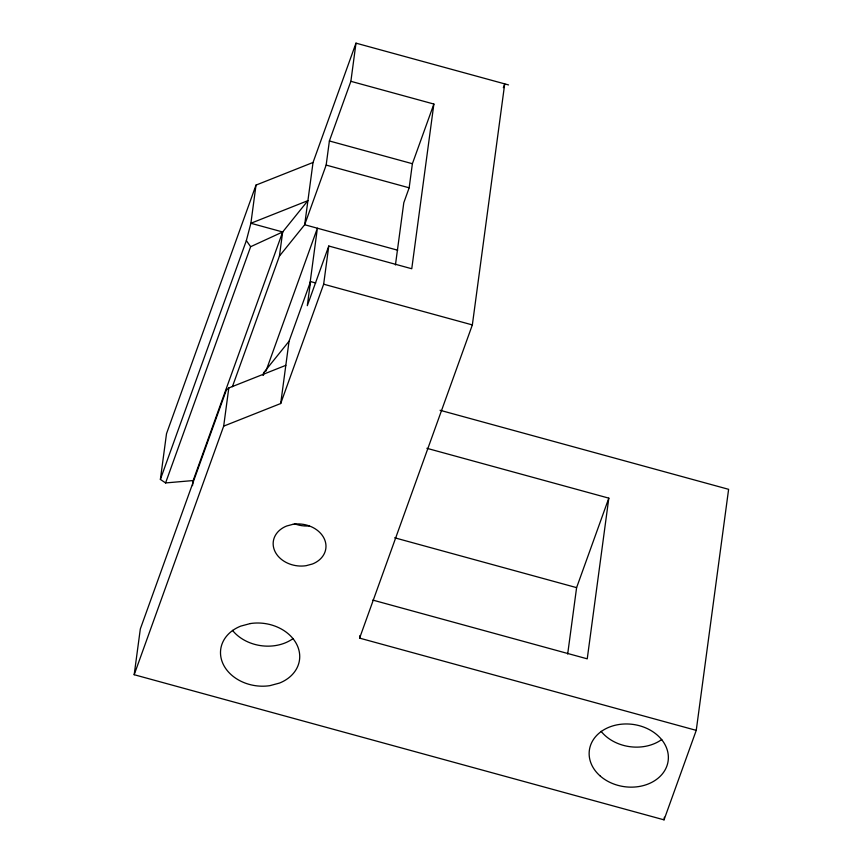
<?xml version="1.0" encoding="UTF-8"?>
<svg xmlns="http://www.w3.org/2000/svg" width="863" height="863" viewBox="0 0 863 863"><rect width="100%" height="100%" fill="white"/><g stroke="black" fill="none" stroke-linecap="round" stroke-linejoin="round"><path stroke-width="1.29" d="M440.044 410.27L728.609 489.321L696.247 730.368L664.035 819.85L134.186 674.715L140.324 628.965L226.311 390.141L228.803 387.972L285.815 365.351M160.378 479.418L246.354 240.594L250.885 223.269L307.908 200.637L282.665 231.974L193.172 480.551L165.588 482.935L160.378 479.418L166.516 433.668L256.009 185.092L313.032 162.471L355.988 43.15L508.523 84.919M192.492 485.621L193.172 480.551M256.009 185.092L250.885 223.269L282.665 231.974L279.429 256.074L232.395 386.71M134.186 674.715L223.679 426.139L228.803 387.972M263.474 375.114L263.819 372.568L289.051 341.241L310.54 281.575L315.718 282.999M223.679 426.139L280.702 403.528L289.051 341.241M313.032 162.471L304.682 224.736L279.429 256.074M309.752 285.146L317.39 228.22L265.912 371.187M310.54 281.575L307.304 305.685L328.781 246.02L411.759 268.749L433.873 104.045L350.874 81.316L355.988 43.15M397.703 250.216L304.682 224.736L326.16 165.081L329.386 140.971L350.874 81.316M280.702 403.528L323.657 284.197L328.781 246.02M395.437 264.963L403.798 202.729L409.159 187.81L412.395 163.711L433.873 104.045M696.247 730.368L359.601 638.124L359.947 635.535M359.601 638.124L472.352 324.92L504.715 83.873L503.345 87.681M567.681 654.035L576.603 587.638L608.814 498.145L426.861 448.296M608.814 498.145L587.239 658.836L372.794 600.087M664.035 819.85L664.391 817.185M165.588 482.935L250.637 246.71L282.665 231.974M262.902 375.114L263.819 372.568M329.386 140.971L412.395 163.711M326.16 165.081L409.159 187.81M323.657 284.197L472.352 324.92M394.65 537.789L576.603 587.638M246.354 240.594L250.637 246.71M309.202 525.923A26.505 20.96 7.6 0 1 294.531 523.765M293.14 638.523A39.752 31.435 7.6 0 1 232.471 630.346M661.77 739.494A39.752 31.435 7.6 0 1 601.09 731.317M293.064 524.294L286.656 526.009A26.505 20.96 7.6 0 0 275.038 551.576A26.505 20.96 7.6 0 0 306.085 565.697L312.482 563.981A26.505 20.96 7.6 0 0 324.1 538.415A26.505 20.96 7.6 0 0 293.064 524.294M250.346 623.55L240.745 626.117A39.752 31.435 7.6 0 0 223.323 664.467A39.752 31.435 7.6 0 0 269.882 685.654L279.483 683.075A39.752 31.435 7.6 0 0 296.904 644.726A39.752 31.435 7.6 0 0 250.346 623.55M600.389 776.171A39.752 31.435 7.6 0 0 666.883 766.01A39.752 31.435 7.6 0 0 618.987 724.51A39.752 31.435 7.6 0 0 600.389 776.171"/></g></svg>
